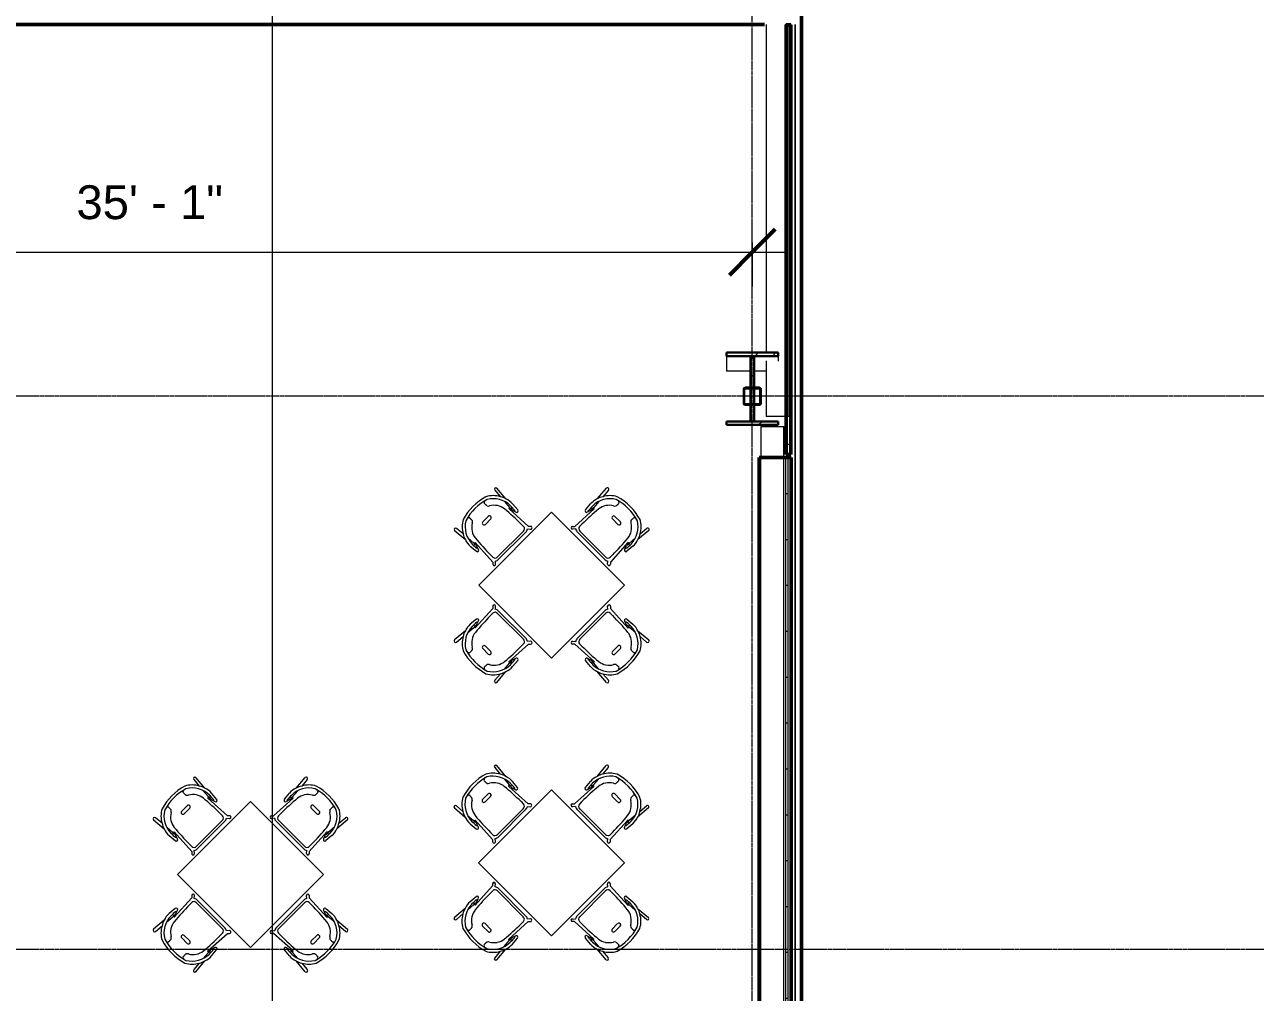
# Model space of a CAD drawing. Header units: inches. Extents: x 21806 to 26875, y -23174 to -20350.
# Drawn here: x 26016.5 to 26446, y -22558 to -22220.4 of the extents above; entities that cross this region are included whole.
import ezdxf

# ---------------------------------------------------------------- set-up
doc = ezdxf.new("R2010")
doc.units = ezdxf.units.IN
doc.header["$MEASUREMENT"] = 0
doc.linetypes.add('Grid Line 1_2_', pattern=[0.875, 0.5, -0.125, 0.125, -0.125])
doc.linetypes.add('Hidden', pattern=[0.28125, 0.1875, -0.09375])
for name, color, linetype, lineweight in [('A-ANNO-DIMS', 211, 'Continuous', 9), ('A-ANNO-DIMS-128', 211, 'Continuous', 9), ('A-GLAZ-CWMG', 51, 'Continuous', 9), ('A-PROP-SBCK', 71, 'Hidden', 50), ('A-WALL', 113, 'Continuous', 13), ('A-WALL-PATT', 111, 'Continuous', 50), ('C-BLDG-PADS', 91, 'Continuous', 9), ('C-TOPO', 7, 'Continuous', 9), ('G-ANNO-SYMB', 111, 'Continuous', 9), ('I-FURN', 30, 'Continuous', 9), ('L-SITE-WALL', 31, 'Continuous', 13), ('S-BEAM', 12, 'Continuous', 9), ('S-COLS', 52, 'Continuous', 9), ('S-GRID', 1, 'Continuous', 9)]:
    doc.layers.add(name, color=color, linetype=linetype, lineweight=lineweight)
doc.styles.add('Arial', font='arial.ttf', dxfattribs={"height": 11.802395})
doc.dimstyles.new('Linear_-_3_32__Arial_2', dxfattribs={"dimscale": 12, "dimtxt": 12, "dimasz": 1.333333, "dimexe": 1, "dimexo": 0.666667, "dimgap": 0.666667, "dimtad": 1, "dimdec": 0, "dimzin": 1, "dimdsep": 46, "dimlunit": 4, "dimtxsty": 'Arial', "dimblk1": 'OBLIQUE', "dimblk2": 'OBLIQUE', "dimsah": 1, "dimcen": 0.09, "dimdle": 1, "dimazin": 0, "dimtfac": 1, "dimtdec": 4, "dimtix": 1, "dimtmove": 0, "dimatfit": 3, "dimfxl": 1, "dimtvp": 1, "dimtfill": 1, "dimfrac": 2, "dimtolj": 1, "dimtzin": 0, "dimarcsym": 2})
pattern_1 = [(0, (0, 0), (0, 16), []), (90, (0, 0), (-16, 1e-15), [])]
pattern_2 = [(45, (0, 0), (-12.6713535, 12.6713535), []), (45, (0, 19.2), (-12.6713535, 12.6713535), [])]

# ---------------------------------------------------------------- blocks, each defined once
blk = doc.blocks.new('Girt_C - 8_D-903668-First Floor Plan')
at = {"layer": 'S-BEAM'}
for p, q in [((26273.39, -22360.55), (26273.39, -22371.37)), ((26273.39, -22360.55), (26273.58, -22360.55)), ((26273.58, -22360.55), (26281.2, -22360.55)), ((26281.2, -22360.55), (26281.39, -22360.55)), ((26281.39, -22371.37), (26281.39, -22360.55)), ((26273.39, -22687.68), (26273.39, -22781.77)), ((26281.39, -22792.3), (26281.39, -22687.68)), ((26273.39, -22786.84), (26273.39, -22792.3)), ((26273.58, -22792.3), (26273.39, -22792.3)), ((26281.2, -22792.3), (26273.58, -22792.3)), ((26281.39, -22792.3), (26281.2, -22792.3))]:
    blk.add_line(p, q, dxfattribs=at)
blk = doc.blocks.new('Falcon 7700 Series Pedestal Base - 36_ Square Top x 30_ - Wheelchair Height-460525-First Floor Plan')
at = {"layer": 'I-FURN'}
for p, q in [((18, 18), (-18, 18)), ((-18, 18), (-18, -18)), ((18, -18), (18, 18)), ((-18, -18), (18, -18))]:
    blk.add_line(p, q, dxfattribs=at)
blk = doc.blocks.new('HermanMiller_Collection_Air-Chair_SideChair_Arms - Arms-457867-First Floor Plan')
at = {"layer": 'I-FURN'}
for p, q in [((-3.55, 10.02), (-8.45, 10.45)), ((-8.45, 9.45), (-5.47, 9.18)), ((-3.35, 9.02), (-0.6, 8.8)), ((2.04, 10.2), (-0.69, 10.45)), ((-0.34, 8.32), (-0.6, 8.8)), ((-0.6, 8.8), (0.38, 8.73)), ((8.79, 8.8), (-0.34, 8.32)), ((0.77, 8.78), (2.2, 9.22)), ((9.32, 9.33), (8.79, 8.8)), ((9.17, 7.94), (10.01, 8.64)), ((6.45, 7.57), (7.62, 7.57)), ((8.7, 6.35), (8.7, -6.35)), ((9.52, -6.69), (9.52, 6.69)), ((-3.6, 1.35), (-3.6, -1.35)), ((-2.35, -1.35), (-2.35, 1.35)), ((-0.6, -8.8), (-0.34, -8.32)), ((-0.34, -8.32), (8.79, -8.8)), ((6.45, -7.57), (7.62, -7.57)), ((10.01, -8.64), (9.17, -7.94)), ((-5.47, -9.18), (-8.45, -9.45)), ((-8.45, -10.45), (-3.55, -10.02)), ((-3.35, -9.02), (-0.6, -8.8)), ((-0.69, -10.45), (2.04, -10.2)), ((0.38, -8.73), (-0.6, -8.8)), ((2.2, -9.22), (0.77, -8.78)), ((8.79, -8.8), (9.32, -9.33))]:
    blk.add_line(p, q, dxfattribs=at)
for centre, radius, start, end in [((-1.51, 1.66), 8.5, 117.7851, 152.2149), ((-8.45, 9.95), 0.5, 90, 270), ((-0.65, 0.76), 8.69, 90.7893, 148.9202), ((-2.46, 4.97), 5.17, 102.2096, 125.548), ((-1.25, 4.41), 6.06, 84.7201, 112.311), ((-0.51, -9.88), 19.32, 84.4222, 90.7893), ((0.44, 9.26), 0.53, 159.7405, 262.7198), ((0.45, 9.65), 0.924, 265.6115, 290.3639), ((1.81, 9.64), 0.521, 212.9555, 275.0445), ((2.06, 9.7), 0.499, 287, 91.3054), ((9.66, 8.99), 0.49, 315, 135), ((9.93, 0), 19.77, 163.4787, 196.5213), ((9.93, 0), 18.77, 163.7855, 196.2145), ((-0.23, 0.83), 6.63, 124.5004, 148.6439), ((-0.92, 1.66), 5.55, 95.4677, 123.4626), ((6.58, -76.67), 84.24, 90.0911, 95.4677), ((7.62, 6.48), 1.09, 353.2467, 90.0911), ((7.56, 6.82), 1.97, 356.1033, 34.6542), ((-7.66, 5.36), 2.08, 305.4968, 328.6439), ((-2.98, 1.35), 0.625, 360, 180), ((-7.66, -5.36), 2.08, 31.3561, 54.5032), ((-0.23, -0.83), 6.63, 211.3561, 235.4996), ((-2.98, -1.35), 0.625, 180, 360), ((-1.51, -1.66), 8.5, 207.7851, 242.2149), ((-0.65, -0.76), 8.69, 211.0798, 269.2107), ((-0.92, -1.66), 5.55, 236.5374, 264.5323), ((6.58, 76.67), 84.24, 264.5323, 269.9089), ((7.62, -6.48), 1.09, 269.9089, 6.7533), ((7.56, -6.82), 1.97, 325.3458, 3.8967), ((-8.45, -9.95), 0.5, 90, 270), ((-2.46, -4.97), 5.17, 234.452, 257.7904), ((-1.25, -4.41), 6.06, 247.689, 275.2799), ((-0.51, 9.88), 19.32, 269.2107, 275.5778), ((0.44, -9.26), 0.53, 97.2802, 200.2595), ((0.45, -9.65), 0.924, 69.6361, 94.3885), ((1.81, -9.64), 0.521, 84.9555, 147.0445), ((2.06, -9.7), 0.499, 268.6946, 73), ((9.66, -8.99), 0.49, 225, 45)]:
    blk.add_arc(centre, radius, start, end, dxfattribs=at)
for centre, major_axis, ratio, start_param, end_param in [((-7.46, 6.92), (0.03, 3.66), 0.320235, 2.34328, 2.536765), ((-7.87, 5.38), (-0.03, 1.79), 0.298783, 2.522217, 3.153947), ((-7.46, -6.92), (-0.03, 3.66), 0.320235, 0.604828, 0.798312), ((-7.87, -5.38), (0.03, 1.79), 0.298783, 6.270831, 6.902561)]:
    blk.add_ellipse(centre, major_axis=major_axis, ratio=ratio, start_param=start_param, end_param=end_param, dxfattribs=at)
for points in [[(-6.45, 3.67), (-6.52, 3.66), (-6.67, 3.64), (-6.9, 3.62), (-7.13, 3.61), (-7.4, 3.6), (-7.65, 3.59), (-7.83, 3.59)], [(-6.45, -3.67), (-6.52, -3.66), (-6.67, -3.64), (-6.9, -3.62), (-7.13, -3.61), (-7.4, -3.6), (-7.65, -3.59), (-7.83, -3.59)]]:
    blk.add_open_spline(points, degree=3, knots=[-1, -1, -1, -1, -0.75, -0.5, -0.375, -0.25, 0, 0, 0, 0], dxfattribs=at)
blk = doc.blocks.new('HermanMiller_Collection_Air-Chair_SideChair_Arms - Arms-460524-First Floor Plan')
at = {"layer": 'I-FURN'}
for p, q in [((-8.45, 10.45), (-3.55, 10.02)), ((-5.47, 9.18), (-8.45, 9.45)), ((-3.35, 9.02), (-0.6, 8.8)), ((-0.69, 10.45), (2.04, 10.2)), ((-0.6, 8.8), (-0.34, 8.32)), ((0.38, 8.73), (-0.6, 8.8)), ((-0.34, 8.32), (8.79, 8.8)), ((2.2, 9.22), (0.77, 8.78)), ((8.79, 8.8), (9.32, 9.33)), ((10.01, 8.64), (9.17, 7.94)), ((6.45, 7.57), (7.62, 7.57)), ((8.7, -6.35), (8.7, 6.35)), ((9.52, 6.69), (9.52, -6.69)), ((-3.6, -1.35), (-3.6, 1.35)), ((-2.35, 1.35), (-2.35, -1.35)), ((-0.34, -8.32), (-0.6, -8.8)), ((8.79, -8.8), (-0.34, -8.32)), ((6.45, -7.57), (7.62, -7.57)), ((9.17, -7.94), (10.01, -8.64)), ((-8.45, -9.45), (-5.47, -9.18)), ((-3.55, -10.02), (-8.45, -10.45)), ((-3.35, -9.02), (-0.6, -8.8)), ((2.04, -10.2), (-0.69, -10.45)), ((-0.6, -8.8), (0.38, -8.73)), ((0.77, -8.78), (2.2, -9.22)), ((9.32, -9.33), (8.79, -8.8))]:
    blk.add_line(p, q, dxfattribs=at)
for centre, radius, start, end in [((-1.51, 1.66), 8.5, 117.7851, 152.2149), ((-8.45, 9.95), 0.5, 90, 270), ((-0.65, 0.76), 8.69, 90.7893, 148.9202), ((-2.46, 4.97), 5.17, 102.2096, 125.548), ((-1.25, 4.41), 6.06, 84.7201, 112.311), ((-0.51, -9.88), 19.32, 84.4222, 90.7893), ((0.44, 9.26), 0.53, 159.7405, 262.7198), ((0.45, 9.65), 0.924, 265.6115, 290.3639), ((1.81, 9.64), 0.521, 212.9555, 275.0445), ((2.06, 9.7), 0.499, 287, 91.3054), ((9.66, 8.99), 0.49, 315, 135), ((9.93, 0), 19.77, 163.4787, 196.5213), ((9.93, 0), 18.77, 163.7855, 196.2145), ((-0.23, 0.83), 6.63, 124.5004, 148.6439), ((-0.92, 1.66), 5.55, 95.4677, 123.4626), ((6.58, -76.67), 84.24, 90.0911, 95.4677), ((7.62, 6.48), 1.09, 353.2467, 90.0911), ((7.56, 6.82), 1.97, 356.1033, 34.6542), ((-7.66, 5.36), 2.08, 305.4968, 328.6439), ((-2.98, 1.35), 0.625, 0, 180), ((-7.66, -5.36), 2.08, 31.3561, 54.5032), ((-0.23, -0.83), 6.63, 211.3561, 235.4996), ((-2.98, -1.35), 0.625, 180, 0), ((-1.51, -1.66), 8.5, 207.7851, 242.2149), ((-0.65, -0.76), 8.69, 211.0798, 269.2107), ((-0.92, -1.66), 5.55, 236.5374, 264.5323), ((6.58, 76.67), 84.24, 264.5323, 269.9089), ((7.62, -6.48), 1.09, 269.9089, 6.7533), ((7.56, -6.82), 1.97, 325.3458, 3.8967), ((-8.45, -9.95), 0.5, 90, 270), ((-2.46, -4.97), 5.17, 234.452, 257.7904), ((-1.25, -4.41), 6.06, 247.689, 275.2799), ((-0.51, 9.88), 19.32, 269.2107, 275.5778), ((0.44, -9.26), 0.53, 97.2802, 200.2595), ((0.45, -9.65), 0.924, 69.6361, 94.3885), ((1.81, -9.64), 0.521, 84.9555, 147.0445), ((2.06, -9.7), 0.499, 268.6946, 73), ((9.66, -8.99), 0.49, 225, 45)]:
    blk.add_arc(centre, radius, start, end, dxfattribs=at)
for centre, major_axis, ratio, start_param, end_param in [((-7.46, 6.92), (0.03, 3.66), 0.320235, 2.34328, 2.536765), ((-7.87, 5.38), (-0.03, 1.79), 0.298783, 2.522217, 3.153947), ((-7.46, -6.92), (-0.03, 3.66), 0.320235, 0.604828, 0.798312), ((-7.87, -5.38), (0.03, 1.79), 0.298783, 6.270831, 6.902561)]:
    blk.add_ellipse(centre, major_axis=major_axis, ratio=ratio, start_param=start_param, end_param=end_param, dxfattribs=at)
for points in [[(-6.45, 3.67), (-6.52, 3.66), (-6.67, 3.64), (-6.9, 3.62), (-7.13, 3.61), (-7.4, 3.6), (-7.65, 3.59), (-7.83, 3.59)], [(-6.45, -3.67), (-6.52, -3.66), (-6.67, -3.64), (-6.9, -3.62), (-7.13, -3.61), (-7.4, -3.6), (-7.65, -3.59), (-7.83, -3.59)]]:
    blk.add_open_spline(points, degree=3, knots=[-1, -1, -1, -1, -0.75, -0.5, -0.375, -0.25, 0, 0, 0, 0], dxfattribs=at)
blk = doc.blocks.new('Girt_Z - 8_D-915536-First Floor Plan')
at = {"layer": 'S-BEAM'}
for p, q in [((26275.26, -22220.43), (26275.26, -22334.79)), ((26282.61, -22357.09), (26282.61, -22220.55)), ((26282.68, -22357.09), (26282.68, -22220.55)), ((26283.26, -22357.09), (26283.26, -22220.55)), ((26275.26, -22337.74), (26275.26, -22357.09)), ((26275.44, -22357.09), (26275.26, -22357.09)), ((26282.24, -22357.09), (26275.44, -22357.09)), ((26282.61, -22357.09), (26282.24, -22357.09)), ((26282.68, -22357.09), (26282.61, -22357.09)), ((26283.26, -22357.09), (26282.68, -22357.09))]:
    blk.add_line(p, q, dxfattribs=at)
blk = doc.blocks.new('Rectangular Mullion - Profile_Polycarbonate_Lower-934533-First Floor Plan')
at = {"layer": 'A-GLAZ-CWMG'}
for p, q in [((26283.26, -22224.05), (26283.82, -22224.05)), ((26283.82, -22224.05), (26283.89, -22224.05)), ((26283.89, -22224.05), (26284.02, -22224.05)), ((26283.89, -22366.82), (26283.89, -22224.05)), ((26284.02, -22366.82), (26284.02, -22224.05)), ((26281.89, -22366.82), (26281.89, -22357.09)), ((26282.24, -22366.82), (26282.24, -22357.09)), ((26282.24, -22366.82), (26281.89, -22366.82)), ((26283.82, -22366.82), (26282.24, -22366.82)), ((26283.89, -22366.82), (26283.82, -22366.82)), ((26284.02, -22366.82), (26283.89, -22366.82))]:
    blk.add_line(p, q, dxfattribs=at)
blk = doc.blocks.new('Rectangular Mullion - Profile_Polycarbonate_right-937188-First Floor Plan')
at = {"layer": 'A-GLAZ-CWMG', "lineweight": 20}
for p, q in [((0, 1.141125), (-3.622, 1.141125)), ((-3.622, 1.141125), (-3.622, 0.787125)), ((-3.622, 0.787125), (-3.372, 0.787125)), ((-3.5595, 0.849625), (-3.5595, 1.078625)), ((-3.5595, 1.078625), (-0.0625, 1.078625)), ((-3.372, 0.849625), (-3.5595, 0.849625)), ((-3.372, 0.787125), (-3.372, 0.849625)), ((-0.0625, 1.078625), (-0.0625, -0.922375)), ((0, -0.984875), (0, 1.141125)), ((-2.7715, -0.859875), (-2.834, -0.859875)), ((-2.834, -0.859875), (-2.834, -0.984875)), ((-2.834, -0.984875), (0, -0.984875)), ((-2.7715, -0.922375), (-2.7715, -0.859875)), ((-0.0625, -0.922375), (-2.7715, -0.922375))]:
    blk.add_line(p, q, dxfattribs=at)
blk = doc.blocks.new('DIMBLOCK19-First Floor Plan')
at = {"layer": 'A-ANNO-DIMS-128'}
for p, q in [((25849.64, -22596.41), (25849.64, -22287.78)), ((26270.39, -22296.46), (26270.39, -22311.78)), ((26270.39, -22299.78), (26270.39, -22296.46)), ((25849.64, -22299.78), (26282.39, -22299.78)), ((25849.64, -22299.78), (25849.64, -22596.41))]:
    blk.add_line(p, q, dxfattribs=at)
at = {"layer": 'A-ANNO-DIMS-128', "lineweight": 50}
for p, q in [((25849.64, -22299.78), (25857.64, -22291.78)), ((26270.39, -22299.78), (26278.39, -22291.78)), ((25849.64, -22299.78), (25841.64, -22307.78)), ((26270.39, -22299.78), (26262.39, -22307.78))]:
    blk.add_line(p, q, dxfattribs=at)
at = {"layer": 'A-ANNO-DIMS-128', "color": 0, "insert": (26034.54, -22276.47), "char_height": 11.802, "width": 61.1446, "attachment_point": 1, "line_spacing_factor": 0.938532, "style": 'Arial', "bg_fill": 3, "box_fill_scale": 1.25, "bg_fill_color": 0, "bg_fill_transparency": 0}
blk.add_mtext('35\' - 1"', dxfattribs=at)
blk = doc.blocks.new('_Oblique')
at = {"color": 0, "linetype": 'ByBlock', "lineweight": -2}
blk.add_line((-0.5, -0.5), (0.5, 0.5), dxfattribs=at)

msp = doc.modelspace()

# ---------------------------------------------------------------- hatches: boundary and pattern name
at = {"layer": 'A-WALL-PATT', "lineweight": 9}
h = msp.add_hatch(dxfattribs=at)
h.set_pattern_fill('FP_12', color=256, style=0, pattern_type=2)
h.set_pattern_definition(pattern_1)
h.paths.add_polyline_path([(26284.26, -22220.43), (26284.26, -21124.8), (26283.26, -21124.8), (26283.26, -22220.43)], flags=0)
h = msp.add_hatch(dxfattribs=at)
h.set_pattern_fill('FP_12', color=256, style=0, pattern_type=2)
h.set_pattern_definition(pattern_1)
h.paths.add_polyline_path([(26282.14, -22687.68), (26282.89, -22687.68), (26282.89, -22371.37), (26282.14, -22371.37), (26282.14, -22646.62)], flags=0)
at = {"layer": 'S-COLS'}
h = msp.add_hatch(dxfattribs=at)
h.set_pattern_fill('FP_1', color=256, style=0, pattern_type=2)
h.set_pattern_definition(pattern_2)
h.paths.add_polyline_path([(26279.39, -22336.04), (26279.39, -22334.79), (26261.39, -22334.79), (26261.39, -22336.04)], flags=0)
h = msp.add_hatch(dxfattribs=at)
h.set_pattern_fill('FP_1', color=256, style=0, pattern_type=2)
h.set_pattern_definition(pattern_2)
h.paths.add_polyline_path([(26271.02, -22358.8), (26271.02, -22336.04), (26269.77, -22336.04), (26269.77, -22358.8)], flags=0)
h = msp.add_hatch(dxfattribs=at)
h.set_pattern_fill('FP_1', color=256, style=0, pattern_type=2)
h.set_pattern_definition(pattern_2)
h.paths.add_polyline_path([(26279.39, -22360.05), (26279.39, -22358.8), (26261.39, -22358.8), (26261.39, -22360.05)], flags=0)

# ---------------------------------------------------------------- linework, layer by layer
at = {"layer": 'A-PROP-SBCK'}
msp.add_line((26287.52, -20555), (26287.52, -23033.95), dxfattribs=at)
at = {"layer": 'A-WALL', "lineweight": 50}
for p, q in [((26010.64, -22220.43), (26274.63, -22220.43)), ((26282.24, -22220.49), (26282.24, -22370.38)), ((26283.82, -22220.49), (26282.24, -22220.49)), ((26283.82, -22370.38), (26283.82, -22220.49)), ((26282.24, -22370.38), (26283.82, -22370.38))]:
    msp.add_line(p, q, dxfattribs=at)
at = {"layer": 'A-WALL'}
for p, q in [((26273.39, -22687.68), (26273.39, -22371.37)), ((26281.39, -22687.68), (26281.39, -22371.37)), ((26282.14, -22687.68), (26282.14, -22371.37)), ((26282.89, -22687.68), (26282.89, -22371.37)), ((26283.77, -22687.68), (26283.77, -22371.37))]:
    msp.add_line(p, q, dxfattribs=at)
at = {"layer": 'C-BLDG-PADS'}
msp.add_line((26285.39, -22687.93), (26285.39, -22220.43), dxfattribs=at)
at = {"layer": 'C-TOPO'}
msp.add_line((26285.39, -22220.43), (26285.39, -22687.93), dxfattribs=at)
at = {"layer": 'G-ANNO-SYMB'}
msp.add_line((26102.82, -20427.1), (26102.82, -23161.87), dxfattribs=at)
at = {"layer": 'L-SITE-WALL', "lineweight": 50}
for p, q in [((26272.77, -22371.37), (26272.77, -22687.68)), ((26284.02, -22371.37), (26272.77, -22371.37)), ((26284.02, -22687.68), (26284.02, -22371.37))]:
    msp.add_line(p, q, dxfattribs=at)
at = {"layer": 'S-COLS', "lineweight": 30}
for p, q in [((26279.39, -22334.79), (26261.39, -22334.79)), ((26261.39, -22334.79), (26261.39, -22336.04)), ((26261.39, -22336.04), (26279.39, -22336.04)), ((26271.02, -22336.04), (26269.77, -22336.04)), ((26269.77, -22336.04), (26269.77, -22358.8)), ((26271.02, -22358.8), (26271.02, -22336.04)), ((26279.39, -22336.04), (26279.39, -22334.79)), ((26267.39, -22347.52), (26267.39, -22352.59)), ((26267.62, -22352.59), (26267.62, -22347.52)), ((26272.92, -22347.05), (26267.86, -22347.05)), ((26267.86, -22347.29), (26272.92, -22347.29)), ((26273.16, -22347.52), (26273.16, -22352.59)), ((26273.39, -22352.59), (26273.39, -22347.52)), ((26272.92, -22352.82), (26267.86, -22352.82)), ((26267.86, -22353.05), (26272.92, -22353.05)), ((26261.39, -22358.8), (26261.39, -22360.05)), ((26279.39, -22358.8), (26261.39, -22358.8)), ((26269.77, -22358.8), (26271.02, -22358.8)), ((26279.39, -22360.05), (26279.39, -22358.8)), ((26261.39, -22360.05), (26279.39, -22360.05))]:
    msp.add_line(p, q, dxfattribs=at)
at = {"layer": 'S-COLS'}
for p, q in [((26261.39, -22336.04), (26261.39, -22341.31)), ((26279.39, -22336.04), (26279.39, -22337.76)), ((26269.77, -22341.31), (26261.39, -22341.31)), ((26275.26, -22341.31), (26271.02, -22341.31))]:
    msp.add_line(p, q, dxfattribs=at)
at = {"layer": 'S-COLS', "lineweight": 30}
for centre, radius, start, end in [((26267.86, -22347.52), 0.466, 90, 180), ((26267.86, -22347.52), 0.233, 90, 180), ((26272.92, -22347.52), 0.466, 0, 90), ((26272.92, -22347.52), 0.233, 0, 90), ((26267.86, -22352.59), 0.466, 180, 270), ((26267.86, -22352.59), 0.233, 180, 270), ((26272.92, -22352.59), 0.466, 270, 0), ((26272.92, -22352.59), 0.233, 270, 0)]:
    msp.add_arc(centre, radius, start, end, dxfattribs=at)
at = {"layer": 'S-GRID', "linetype": 'Grid Line 1_2_'}
for p, q in [((26270.39, -23162.87), (26270.39, -20779.92)), ((26875.46, -22350.05), (22016.39, -22350.05))]:
    msp.add_line(p, q, dxfattribs=at)

# ---------------------------------------------------------------- block references
at = {"layer": 'A-GLAZ-CWMG', "rotation": 90.00000000000422}
msp.add_blockref('Rectangular Mullion - Profile_Polycarbonate_right-937188-First Floor Plan', (26283.03, -22220.43), dxfattribs=at)
at = {"layer": 'A-GLAZ-CWMG'}
msp.add_blockref('Rectangular Mullion - Profile_Polycarbonate_Lower-934533-First Floor Plan', (0, 0), dxfattribs=at)
at = {"layer": 'I-FURN'}
for name, p, rotation in [('HermanMiller_Collection_Air-Chair_SideChair_Arms - Arms-457867-First Floor Plan', (26179.87, -22395.46), 314.9999999999997), ('HermanMiller_Collection_Air-Chair_SideChair_Arms - Arms-460524-First Floor Plan', (26220.88, -22395.46), 224.9999999999995), ('Falcon 7700 Series Pedestal Base - 36_ Square Top x 30_ - Wheelchair Height-460525-First Floor Plan', (26200.37, -22415.97), 314.9999999999997), ('HermanMiller_Collection_Air-Chair_SideChair_Arms - Arms-457867-First Floor Plan', (26179.87, -22436.47), 44.99999999999943), ('HermanMiller_Collection_Air-Chair_SideChair_Arms - Arms-460524-First Floor Plan', (26220.88, -22436.47), 134.9999999999997), ('HermanMiller_Collection_Air-Chair_SideChair_Arms - Arms-457867-First Floor Plan', (26179.79, -22492.24), 314.9999999999997), ('HermanMiller_Collection_Air-Chair_SideChair_Arms - Arms-460524-First Floor Plan', (26220.8, -22492.24), 224.9999999999995), ('HermanMiller_Collection_Air-Chair_SideChair_Arms - Arms-457867-First Floor Plan', (26074.79, -22496.37), 314.9999999999997), ('HermanMiller_Collection_Air-Chair_SideChair_Arms - Arms-460524-First Floor Plan', (26115.8, -22496.37), 224.9999999999995), ('Falcon 7700 Series Pedestal Base - 36_ Square Top x 30_ - Wheelchair Height-460525-First Floor Plan', (26200.3, -22512.74), 314.9999999999997), ('Falcon 7700 Series Pedestal Base - 36_ Square Top x 30_ - Wheelchair Height-460525-First Floor Plan', (26095.3, -22516.88), 314.9999999999997), ('HermanMiller_Collection_Air-Chair_SideChair_Arms - Arms-457867-First Floor Plan', (26179.79, -22533.25), 44.99999999999943), ('HermanMiller_Collection_Air-Chair_SideChair_Arms - Arms-460524-First Floor Plan', (26220.8, -22533.25), 134.9999999999997), ('HermanMiller_Collection_Air-Chair_SideChair_Arms - Arms-457867-First Floor Plan', (26074.79, -22537.39), 44.99999999999943), ('HermanMiller_Collection_Air-Chair_SideChair_Arms - Arms-460524-First Floor Plan', (26115.8, -22537.39), 134.9999999999997)]:
    msp.add_blockref(name, p, dxfattribs=dict(at, rotation=rotation))
at = {"layer": 'S-BEAM'}
for name in ['Girt_Z - 8_D-915536-First Floor Plan', 'Girt_C - 8_D-903668-First Floor Plan']:
    msp.add_blockref(name, (0, 0), dxfattribs=at)

# ---------------------------------------------------------------- next in the draw order: dimensions: what is measured, and where the dimension line sits
at = {"layer": 'A-ANNO-DIMS'}
dim = msp.add_linear_dim(base=(26270.39, -22299.78), p1=(25849.64, -22604.41), p2=(26270.39, -22288.46), dimstyle='Linear_-_3_32__Arial_2', override={"dimpost": '<>', "dimfxl": 526.169412}, dxfattribs=at)
dim.commit()
dim.dimension.update_dxf_attribs({"geometry": 'DIMBLOCK19-First Floor Plan', "text_midpoint": (26060.02, -22285.75)})

# ---------------------------------------------------------------- next in the draw order: linework, layer by layer
at = {"layer": 'S-GRID', "linetype": 'Grid Line 1_2_'}
msp.add_line((26875.46, -22543.05), (22016.39, -22543.05), dxfattribs=at)

doc.saveas('drawing.dxf')
